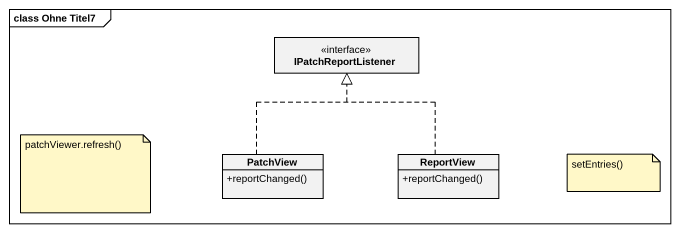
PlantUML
@startuml
mainframe class Ohne Titel7
hide circle
hide empty members
skinparam classAttributeIconSize 0
interface IPatchReportListener
class PatchView {
  +reportChanged()
}
class ReportView {
  +reportChanged()
}
PatchView .up.|> IPatchReportListener
ReportView .up.|> IPatchReportListener
note as N1
  patchViewer.refresh()
end note
note as N2
  setEntries()
end note
@enduml
